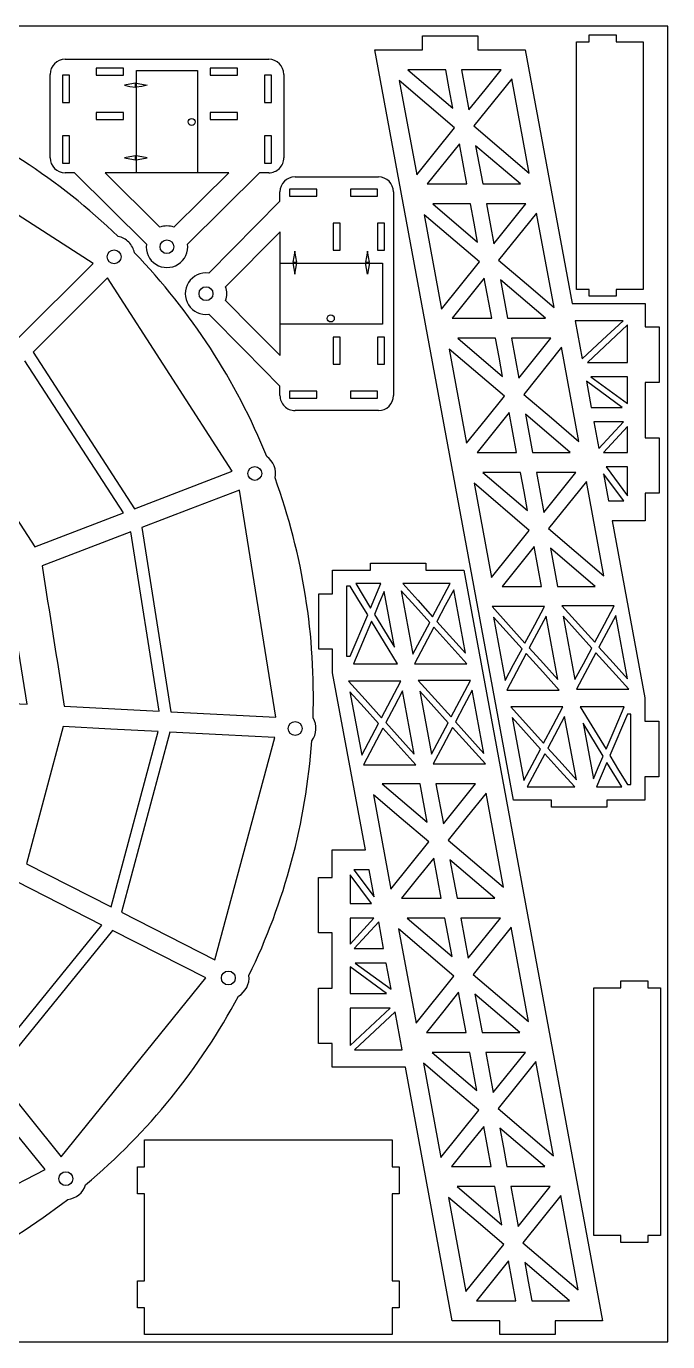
# Model space of a CAD drawing. Extents: x 0 to 1089, y 0 to 874.
# Drawn here: x 662 to 1089, y 0 to 874 of the extents above; entities that cross this region are included whole.
import ezdxf

# ---------------------------------------------------------------- set-up
doc = ezdxf.new("R2010")
doc.units = 0
doc.header["$MEASUREMENT"] = 0
doc.layers.add('DEFAULT', color=1, linetype='Continuous')

msp = doc.modelspace()

# ---------------------------------------------------------------- linework, layer by layer
at = {"color": 5}
msp.add_lwpolyline([(0, 0), (1088.57, 0), (1088.57, 873.92), (0, 873.92)], close=True, dxfattribs=at)
at = {"layer": 'DEFAULT'}
for p, q in [((925.61, 858.32), (925.61, 867.52)), ((925.61, 867.52), (962.4, 867.52)), ((962.4, 867.52), (962.4, 858.32)), ((1036.4, 863.64), (1036.4, 868.29)), ((1036.4, 868.29), (1054.44, 868.29)), ((1054.44, 868.29), (1054.44, 863.64)), ((986.16, 359.7), (894.06, 858.32)), ((894.06, 858.32), (925.61, 858.32)), ((962.4, 858.32), (993.95, 858.32)), ((993.95, 858.32), (1025.03, 689.79)), ((1028.01, 699.13), (1028.01, 863.64)), ((1028.01, 863.64), (1036.4, 863.64)), ((1054.44, 863.64), (1072.31, 863.64)), ((1072.31, 863.64), (1072.31, 699.13)), ((688.28, 851.99), (823.57, 851.99)), ((678.3, 786.6), (678.3, 842.01)), ((691.16, 841.46), (686.47, 841.46)), ((686.47, 841.46), (686.47, 823.41)), ((691.16, 823.41), (691.16, 841.46)), ((727, 846.08), (708.95, 846.08)), ((708.95, 846.08), (708.95, 841.38)), ((708.95, 841.38), (727, 841.38)), ((727, 841.38), (727, 846.08)), ((802.76, 846.08), (784.71, 846.08)), ((784.71, 846.08), (784.71, 841.38)), ((784.71, 841.38), (802.76, 841.38)), ((802.76, 841.38), (802.76, 846.08)), ((825.31, 841.46), (820.61, 841.46)), ((820.61, 841.46), (820.61, 823.41)), ((825.31, 823.41), (825.31, 841.46)), ((833.53, 842.01), (833.56, 786.61)), ((941.09, 845.03), (915.97, 845.03)), ((915.97, 845.03), (945.77, 819.63)), ((943.43, 832.33), (941.09, 845.03)), ((977.9, 845.03), (951.62, 845.03)), ((951.62, 845.03), (956.55, 818.45)), ((984.94, 839.01), (959.77, 807.69)), ((967.23, 831.74), (977.9, 845.03)), ((996.52, 776.37), (984.94, 839.01)), ((946.95, 806.51), (910.21, 837.83)), ((910.21, 837.83), (921.84, 775.19)), ((945.77, 819.63), (943.43, 832.33)), ((956.55, 818.45), (967.23, 831.74)), ((686.47, 823.41), (691.16, 823.41)), ((820.61, 823.41), (825.31, 823.41)), ((727, 816.65), (708.95, 816.65)), ((708.95, 816.65), (708.95, 811.95)), ((727, 811.95), (727, 816.65)), ((802.76, 816.65), (784.71, 816.65)), ((784.71, 816.65), (784.71, 811.95)), ((802.76, 811.95), (802.76, 816.65)), ((708.95, 811.95), (727, 811.95)), ((784.71, 811.95), (802.76, 811.95)), ((934.4, 790.85), (946.95, 806.51)), ((959.77, 807.69), (978.14, 792.03)), ((691.16, 801.08), (686.47, 801.08)), ((686.47, 801.08), (686.47, 783.03)), ((691.16, 783.03), (691.16, 801.08)), ((825.31, 801.08), (820.61, 801.08)), ((820.61, 801.08), (820.61, 783.03)), ((825.31, 783.03), (825.31, 801.08)), ((950.17, 795.75), (928.82, 769.17)), ((955.1, 769.17), (950.17, 795.75)), ((921.84, 775.19), (934.4, 790.85)), ((990.75, 769.17), (960.97, 794.56)), ((960.97, 794.56), (965.71, 769.17)), ((978.14, 792.03), (996.52, 776.37)), ((686.47, 783.03), (691.16, 783.03)), ((820.61, 783.03), (825.31, 783.03)), ((694.37, 776.62), (688.28, 776.62)), ((742.21, 729.28), (694.37, 776.62)), ((797.04, 776.64), (714.75, 776.64)), ((714.75, 776.64), (751.28, 740.49)), ((778.77, 758.56), (797.04, 776.64)), ((817.39, 776.62), (793.48, 752.95)), ((823.55, 776.62), (817.39, 776.62)), ((840.98, 773.87), (896.38, 773.87)), ((928.82, 769.17), (941.96, 769.17)), ((941.96, 769.17), (955.1, 769.17)), ((965.71, 769.17), (978.23, 769.17)), ((978.23, 769.17), (990.75, 769.17)), ((830.99, 757.79), (830.99, 763.88)), ((855.46, 765.7), (837.41, 765.7)), ((837.41, 765.7), (837.41, 761)), ((837.41, 761), (855.46, 761)), ((855.46, 761), (855.46, 765.7)), ((895.84, 765.7), (877.79, 765.7)), ((877.79, 765.7), (877.79, 761)), ((877.79, 761), (895.84, 761)), ((895.84, 761), (895.84, 765.7)), ((906.37, 763.88), (906.37, 628.59)), ((706.8, 716.42), (642.56, 757.78)), ((760.5, 740.48), (778.77, 758.56)), ((793.48, 752.95), (769.57, 729.29)), ((783.66, 709.96), (830.99, 757.79)), ((957.58, 755.88), (932.53, 755.88)), ((932.53, 755.88), (962.26, 730.48)), ((959.92, 743.18), (957.58, 755.88)), ((994.4, 755.88), (968.18, 755.88)), ((968.18, 755.88), (973.05, 729.3)), ((983.72, 742.59), (994.4, 755.88)), ((871.02, 743.21), (866.33, 743.21)), ((866.33, 743.21), (866.33, 725.16)), ((871.02, 725.16), (871.02, 743.21)), ((900.45, 743.21), (895.76, 743.21)), ((895.76, 743.21), (895.76, 725.16)), ((900.45, 725.16), (900.45, 743.21)), ((963.52, 717.35), (926.7, 748.68)), ((926.7, 748.68), (938.34, 686.03)), ((962.26, 730.48), (959.92, 743.18)), ((1001.44, 749.86), (976.26, 718.54)), ((1013.08, 687.21), (1001.44, 749.86)), ((831.02, 737.42), (794.86, 700.88)), ((831.02, 655.13), (831.02, 737.42)), ((973.05, 729.3), (983.72, 742.59)), ((866.33, 725.16), (871.02, 725.16)), ((895.76, 725.16), (900.45, 725.16)), ((950.93, 701.69), (963.52, 717.35)), ((976.26, 718.54), (994.67, 702.87)), ((657.26, 666.86), (706.8, 716.42)), ((716.43, 706.8), (666.92, 657.32)), ((757.82, 642.59), (716.43, 706.8)), ((938.34, 686.03), (950.93, 701.69)), ((966.74, 706.6), (945.38, 680.01)), ((971.67, 680.01), (966.74, 706.6)), ((1007.31, 680.01), (977.52, 705.42)), ((977.52, 705.42), (982.2, 680.01)), ((994.67, 702.87), (1013.08, 687.21)), ((794.86, 691.67), (812.94, 673.4)), ((1036.4, 699.13), (1028.01, 699.13)), ((1036.4, 694.53), (1036.4, 699.13)), ((1054.44, 694.53), (1036.4, 694.53)), ((1072.31, 699.13), (1054.44, 699.13)), ((1054.44, 699.13), (1054.44, 694.53)), ((807.33, 658.69), (783.66, 682.6)), ((1025.03, 689.79), (1073.68, 689.79)), ((1073.68, 689.79), (1073.68, 674.16)), ((812.94, 673.4), (831.02, 655.13)), ((945.38, 680.01), (958.53, 680.01)), ((958.53, 680.01), (971.67, 680.01)), ((982.2, 680.01), (994.75, 680.01)), ((994.75, 680.01), (1007.31, 680.01)), ((1058.89, 678.29), (1027.17, 678.29)), ((1027.17, 678.29), (1031.85, 653.02)), ((1061.87, 675.51), (1035.27, 650.65)), ((1045.37, 665.66), (1058.89, 678.29)), ((1061.87, 663.08), (1061.87, 675.51)), ((1073.68, 674.16), (1082.87, 674.16)), ((1082.87, 674.16), (1082.87, 637.36)), ((871.02, 667.45), (866.33, 667.45)), ((866.33, 667.45), (866.33, 649.4)), ((871.02, 649.4), (871.02, 667.45)), ((900.45, 667.45), (895.76, 667.45)), ((895.76, 667.45), (895.76, 649.4)), ((900.45, 649.4), (900.45, 667.45)), ((974.14, 666.73), (949.1, 666.73)), ((949.1, 666.73), (978.88, 641.33)), ((976.51, 654.03), (974.14, 666.73)), ((1011.03, 666.73), (984.75, 666.73)), ((984.75, 666.73), (989.68, 640.14)), ((1000.36, 653.43), (1011.03, 666.73)), ((1031.85, 653.02), (1045.37, 665.66)), ((666.92, 657.32), (734.28, 553.43)), ((830.99, 634.78), (807.33, 658.69)), ((980.08, 628.2), (943.33, 659.53)), ((943.33, 659.53), (954.91, 596.88)), ((1018, 660.71), (992.9, 629.38)), ((1029.64, 598.06), (1018, 660.71)), ((1061.87, 650.65), (1061.87, 663.08)), ((694.17, 601.2), (661.38, 651.78)), ((866.33, 649.4), (871.02, 649.4)), ((895.76, 649.4), (900.45, 649.4)), ((978.88, 641.33), (976.51, 654.03)), ((989.68, 640.14), (1000.36, 653.43)), ((1035.27, 650.65), (1061.87, 650.65)), ((799.22, 578.37), (757.82, 642.59)), ((1058.42, 620.76), (1034.62, 638.07)), ((1034.62, 638.07), (1037.83, 620.76)), ((1061.87, 640.97), (1037.54, 640.97)), ((1037.54, 640.97), (1061.87, 623.27)), ((1061.87, 632.12), (1061.87, 640.97)), ((830.99, 628.61), (830.99, 634.78)), ((855.46, 631.56), (837.41, 631.56)), ((837.41, 631.56), (837.41, 626.86)), ((855.46, 626.86), (855.46, 631.56)), ((895.84, 631.56), (877.79, 631.56)), ((877.79, 631.56), (877.79, 626.86)), ((895.84, 626.86), (895.84, 631.56)), ((992.9, 629.38), (1011.27, 613.72)), ((1061.87, 623.27), (1061.87, 632.12)), ((1082.87, 637.36), (1073.68, 637.36)), ((1073.68, 637.36), (1073.68, 600.57)), ((837.41, 626.86), (855.46, 626.86)), ((877.79, 626.86), (895.84, 626.86)), ((967.49, 612.54), (980.08, 628.2)), ((1037.83, 620.76), (1048.12, 620.76)), ((1048.12, 620.76), (1058.42, 620.76)), ((896.39, 618.63), (840.98, 618.61)), ((954.91, 596.88), (967.49, 612.54)), ((983.3, 617.45), (961.95, 590.86)), ((988.23, 590.86), (983.3, 617.45)), ((1023.88, 590.86), (994.08, 616.27)), ((994.08, 616.27), (998.76, 590.86)), ((1011.27, 613.72), (1029.64, 598.06)), ((616.72, 607.14), (668.1, 528.02)), ((1059.11, 611.07), (1039.6, 611.07)), ((1039.6, 611.07), (1042.81, 593.37)), ((1061.87, 608.08), (1046.02, 590.86)), ((1050.96, 602.22), (1059.11, 611.07)), ((1061.87, 590.86), (1061.87, 608.08)), ((726.97, 550.63), (694.17, 601.2)), ((1042.81, 593.37), (1050.96, 602.22)), ((1073.68, 600.57), (1082.87, 600.57)), ((1082.87, 600.57), (1082.87, 563.77)), ((961.95, 590.86), (975.09, 590.86)), ((975.09, 590.86), (988.23, 590.86)), ((998.76, 590.86), (1011.32, 590.86)), ((1011.32, 590.86), (1023.88, 590.86)), ((1046.02, 590.86), (1053.95, 590.86)), ((1053.95, 590.86), (1061.87, 590.86)), ((734.28, 553.43), (799.22, 578.37)), ((990.78, 577.57), (965.67, 577.57)), ((965.67, 577.57), (995.47, 552.17)), ((993.12, 564.87), (990.78, 577.57)), ((1027.6, 577.57), (1001.31, 577.57)), ((1001.31, 577.57), (1006.24, 550.99)), ((1016.92, 564.28), (1027.6, 577.57)), ((1061.87, 581.18), (1047.61, 581.18)), ((1047.61, 581.18), (1061.87, 562.06)), ((1061.87, 571.62), (1061.87, 581.18)), ((996.65, 539.05), (959.9, 570.37)), ((959.9, 570.37), (971.47, 507.73)), ((1034.64, 571.55), (1009.46, 540.23)), ((1046.21, 508.91), (1034.64, 571.55)), ((1059.34, 558.66), (1045.9, 576.67)), ((1045.9, 576.67), (1049.21, 558.66)), ((1061.87, 562.06), (1061.87, 571.62)), ((804.06, 565.73), (771.64, 553.28)), ((828.21, 414.84), (804.06, 565.73)), ((995.47, 552.17), (993.12, 564.87)), ((1006.24, 550.99), (1016.92, 564.28)), ((1082.87, 563.77), (1073.68, 563.77)), ((1073.68, 563.77), (1073.68, 545.37)), ((668.1, 528.02), (726.97, 550.63)), ((771.64, 553.28), (739.22, 540.83)), ((1049.21, 558.66), (1054.27, 558.66)), ((1054.27, 558.66), (1059.34, 558.66)), ((1073.68, 545.37), (1051.67, 545.37)), ((1051.67, 545.37), (1073.45, 427.85)), ((731.9, 538.02), (702.42, 526.7)), ((750.68, 418.9), (731.9, 538.02)), ((739.22, 540.83), (758.51, 418.49)), ((984.06, 523.39), (996.65, 539.05)), ((1009.46, 540.23), (1027.84, 524.57)), ((702.42, 526.7), (672.95, 515.39)), ((999.87, 528.29), (978.51, 501.71)), ((1004.8, 501.71), (999.87, 528.29)), ((1040.44, 501.71), (1010.65, 527.11)), ((1010.65, 527.11), (1015.33, 501.71)), ((1027.84, 524.57), (1046.21, 508.91)), ((891.13, 512.55), (891.13, 517.15)), ((891.13, 517.15), (927.93, 517.15)), ((927.93, 517.15), (927.93, 512.55)), ((971.47, 507.73), (984.06, 523.39)), ((865.93, 512.55), (891.13, 512.55)), ((865.93, 496.88), (865.93, 512.55)), ((927.93, 512.55), (953.22, 512.55)), ((953.22, 512.55), (1045.33, 13.94)), ((877.55, 501.99), (875.25, 501.99)), ((875.25, 501.99), (875.25, 455.4)), ((883.4, 492.44), (877.55, 501.99)), ((889.7, 503.63), (881.31, 503.63)), ((881.31, 503.63), (891.18, 487.42)), ((898.09, 503.63), (889.7, 503.63)), ((891.18, 487.42), (898.09, 503.63)), ((900.17, 498.41), (896.95, 490.82)), ((907.06, 461.35), (900.17, 498.41)), ((920.95, 488.39), (911.46, 498.92)), ((911.46, 498.92), (919.3, 456.87)), ((944.08, 503.63), (912.59, 503.63)), ((912.59, 503.63), (922.51, 492.65)), ((932.43, 481.68), (944.08, 503.63)), ((946.39, 499.5), (940.83, 489.01)), ((954.15, 457.47), (946.39, 499.5)), ((978.51, 501.71), (991.66, 501.71)), ((991.66, 501.71), (1004.8, 501.71)), ((1015.33, 501.71), (1027.88, 501.71)), ((1027.88, 501.71), (1040.44, 501.71)), ((856.73, 460.08), (856.73, 496.88)), ((856.73, 496.88), (865.93, 496.88)), ((889.26, 482.89), (883.4, 492.44)), ((896.95, 490.82), (893.74, 483.22)), ((922.51, 492.65), (932.43, 481.68)), ((877.55, 455.4), (889.26, 482.89)), ((893.74, 483.22), (907.06, 461.35)), ((930.44, 477.86), (920.95, 488.39)), ((940.83, 489.01), (935.26, 478.52)), ((1006.64, 488.42), (971.93, 488.42)), ((971.93, 488.42), (993.77, 464.17)), ((991.78, 460.35), (972.88, 481.4)), ((972.88, 481.4), (980.64, 439.37)), ((1007.74, 482), (996.6, 461.01)), ((1000.21, 476.29), (1006.64, 488.42)), ((1015.57, 439.95), (1007.74, 482)), ((1052.96, 488.91), (1018.24, 488.91)), ((1018.24, 488.91), (1040.08, 464.66)), ((1038.09, 460.84), (1019.15, 481.94)), ((1019.15, 481.94), (1026.97, 439.89)), ((1054.05, 482.49), (1042.91, 461.5)), ((1046.52, 476.78), (1052.96, 488.91)), ((1061.88, 440.44), (1054.05, 482.49)), ((891.75, 478.66), (885.75, 464.55)), ((909.03, 450.45), (891.75, 478.66)), ((919.3, 456.87), (930.44, 477.86)), ((933.26, 474.7), (926.83, 462.58)), ((955.11, 450.45), (933.26, 474.7)), ((935.26, 478.52), (954.15, 457.47)), ((993.77, 464.17), (1000.21, 476.29)), ((1040.08, 464.66), (1046.52, 476.78)), ((663.03, 423.5), (656.45, 465.02)), ((885.75, 464.55), (879.75, 450.45)), ((865.93, 460.08), (856.73, 460.08)), ((865.93, 444.41), (865.93, 460.08)), ((875.25, 455.4), (877.55, 455.4)), ((926.83, 462.58), (920.39, 450.45)), ((994.6, 457.19), (981.73, 432.94)), ((986.21, 449.86), (991.78, 460.35)), ((1005.56, 445.07), (994.6, 457.19)), ((996.6, 461.01), (1006.08, 450.48)), ((1040.91, 457.68), (1028.04, 433.43)), ((1032.53, 450.37), (1038.09, 460.84)), ((1051.88, 445.56), (1040.91, 457.68)), ((1042.91, 461.5), (1052.39, 450.97)), ((879.75, 450.45), (909.03, 450.45)), ((920.39, 450.45), (955.11, 450.45)), ((980.64, 439.37), (986.21, 449.86)), ((1006.08, 450.48), (1015.57, 439.95)), ((1026.97, 439.89), (1032.53, 450.37)), ((1052.39, 450.97), (1061.88, 440.44)), ((887.71, 326.88), (865.93, 444.41)), ((911.34, 438.82), (876.55, 438.82)), ((876.55, 438.82), (887.51, 426.7)), ((898.47, 414.57), (911.34, 438.82)), ((957.65, 439.31), (922.86, 439.31)), ((922.86, 439.31), (933.82, 427.19)), ((944.78, 415.06), (957.65, 439.31)), ((1016.53, 432.94), (1005.56, 445.07)), ((1062.84, 433.43), (1051.88, 445.56)), ((886.99, 421.28), (877.5, 431.81)), ((877.5, 431.81), (885.34, 389.76)), ((912.41, 432.36), (906.85, 421.89)), ((920.24, 390.31), (912.41, 432.36)), ((933.3, 421.77), (923.81, 432.3)), ((923.81, 432.3), (931.65, 390.25)), ((958.74, 432.89), (953.17, 422.4)), ((966.5, 390.85), (958.74, 432.89)), ((981.73, 432.94), (1016.53, 432.94)), ((1028.04, 433.43), (1062.84, 433.43)), ((602.27, 426.69), (663.03, 423.5)), ((687.71, 422.21), (750.68, 418.9)), ((896.48, 410.75), (886.99, 421.28)), ((887.51, 426.7), (898.47, 414.57)), ((906.85, 421.89), (901.29, 411.42)), ((942.79, 411.24), (933.3, 421.77)), ((933.82, 427.19), (944.78, 415.06)), ((953.17, 422.4), (947.61, 411.91)), ((1018.99, 421.8), (984.28, 421.8)), ((984.28, 421.8), (1006.12, 397.55)), ((1012.56, 409.68), (1018.99, 421.8)), ((1059.63, 421.8), (1030.35, 421.8)), ((1030.35, 421.8), (1047.64, 393.6)), ((1053.63, 407.7), (1059.63, 421.8)), ((1073.45, 427.85), (1073.45, 412.17)), ((758.51, 418.49), (828.21, 414.84)), ((885.34, 389.76), (896.48, 410.75)), ((901.29, 411.42), (920.24, 390.31)), ((931.65, 390.25), (942.79, 411.24)), ((947.61, 411.91), (966.5, 390.85)), ((1004.13, 393.73), (985.23, 414.79)), ((985.23, 414.79), (992.99, 372.75)), ((1020.08, 415.39), (1008.94, 394.4)), ((1027.92, 373.34), (1020.08, 415.39)), ((1045.64, 389.03), (1032.32, 410.91)), ((1032.32, 410.91), (1039.21, 373.85)), ((1061.84, 416.85), (1050.13, 389.36)), ((1064.14, 416.85), (1061.84, 416.85)), ((1064.14, 370.26), (1064.14, 416.85)), ((1073.45, 412.17), (1082.65, 412.17)), ((1082.65, 412.17), (1082.65, 375.38)), ((687, 408.69), (662.6, 317.55)), ((718.53, 407.04), (687, 408.69)), ((750.06, 405.38), (718.53, 407.04)), ((718.77, 288.93), (750.06, 405.38)), ((757.88, 404.97), (725.75, 285.38)), ((792.69, 403.15), (757.88, 404.97)), ((827.5, 401.32), (792.69, 403.15)), ((899.3, 407.6), (892.86, 395.47)), ((921.14, 383.35), (899.3, 407.6)), ((945.61, 408.09), (939.18, 395.96)), ((967.45, 383.84), (945.61, 408.09)), ((1006.12, 397.55), (1012.56, 409.68)), ((1047.64, 393.6), (1053.63, 407.7)), ((787.79, 253.77), (827.5, 401.32)), ((892.86, 395.47), (886.43, 383.35)), ((939.18, 395.96), (932.74, 383.84)), ((998.56, 383.24), (1004.13, 393.73)), ((1008.94, 394.4), (1018.43, 383.87)), ((1006.95, 390.58), (995.3, 368.63)), ((1016.87, 379.6), (1006.95, 390.58)), ((1048.2, 384.83), (1041.29, 368.63)), ((1042.43, 381.44), (1045.64, 389.03)), ((1058.07, 368.63), (1048.2, 384.83)), ((1050.13, 389.36), (1055.98, 379.81)), ((886.43, 383.35), (921.14, 383.35)), ((932.74, 383.84), (967.45, 383.84)), ((992.99, 372.75), (998.56, 383.24)), ((1026.8, 368.63), (1016.87, 379.6)), ((1018.43, 383.87), (1027.92, 373.34)), ((1039.21, 373.85), (1042.43, 381.44)), ((1055.98, 379.81), (1061.84, 370.26)), ((911.5, 370.55), (898.94, 370.55)), ((898.94, 370.55), (928.74, 345.14)), ((924.06, 370.55), (911.5, 370.55)), ((928.74, 345.14), (924.06, 370.55)), ((947.73, 370.55), (934.59, 370.55)), ((934.59, 370.55), (939.52, 343.96)), ((939.52, 343.96), (960.87, 370.55)), ((960.87, 370.55), (947.73, 370.55)), ((995.3, 368.63), (1026.8, 368.63)), ((1041.29, 368.63), (1049.68, 368.63)), ((1049.68, 368.63), (1058.07, 368.63)), ((1061.84, 370.26), (1064.14, 370.26)), ((1082.65, 375.38), (1073.45, 375.38)), ((1073.45, 375.38), (1073.45, 359.7)), ((911.54, 347.69), (893.17, 363.35)), ((893.17, 363.35), (904.74, 300.7)), ((967.91, 364.53), (955.32, 348.87)), ((979.49, 301.88), (967.91, 364.53)), ((1011.46, 359.7), (986.16, 359.7)), ((1011.46, 355.1), (1011.46, 359.7)), ((1073.45, 359.7), (1048.25, 359.7)), ((1048.25, 359.7), (1048.25, 355.1)), ((1048.25, 355.1), (1011.46, 355.1)), ((929.92, 332.03), (911.55, 347.69)), ((955.32, 348.87), (942.74, 333.21)), ((942.74, 333.21), (979.49, 301.88)), ((865.71, 308.48), (865.71, 326.88)), ((865.71, 326.88), (887.71, 326.88)), ((904.74, 300.7), (929.92, 332.03)), ((662.6, 317.55), (718.77, 288.93)), ((933.14, 321.27), (922.46, 307.98)), ((938.07, 294.68), (933.14, 321.27)), ((973.71, 294.68), (943.92, 320.09)), ((943.92, 320.09), (946.26, 307.39)), ((856.51, 271.69), (856.51, 308.48)), ((856.51, 308.48), (865.71, 308.48)), ((891.78, 291.08), (877.51, 310.2)), ((877.51, 310.2), (877.51, 300.64)), ((885.11, 313.59), (880.05, 313.59)), ((880.05, 313.59), (893.48, 295.59)), ((890.18, 313.59), (885.11, 313.59)), ((893.48, 295.59), (890.18, 313.59)), ((922.46, 307.98), (911.79, 294.68)), ((946.26, 307.39), (948.6, 294.68)), ((684.58, 291.16), (656.45, 305.49)), ((877.51, 300.64), (877.51, 291.08)), ((712.7, 276.83), (684.58, 291.16)), ((877.51, 291.08), (891.78, 291.08)), ((911.79, 294.68), (938.07, 294.68)), ((948.6, 294.68), (973.71, 294.68)), ((725.75, 285.38), (787.79, 253.77)), ((885.44, 281.4), (877.51, 281.4)), ((877.51, 281.4), (877.51, 264.18)), ((877.51, 264.18), (893.36, 281.4)), ((893.36, 281.4), (885.44, 281.4)), ((928.06, 281.39), (915.51, 281.39)), ((915.51, 281.39), (945.3, 255.99)), ((940.62, 281.39), (928.06, 281.39)), ((945.3, 255.99), (940.62, 281.39)), ((964.29, 281.39), (951.15, 281.39)), ((951.15, 281.39), (956.08, 254.81)), ((956.08, 254.81), (977.44, 281.39)), ((977.44, 281.39), (964.29, 281.39)), ((636.75, 183.18), (712.7, 276.83)), ((719.68, 273.28), (641.68, 177.09)), ((750.66, 257.49), (719.68, 273.28)), ((865.71, 271.69), (856.51, 271.69)), ((865.71, 234.89), (865.71, 271.69)), ((896.58, 278.89), (888.43, 270.04)), ((899.79, 261.18), (896.58, 278.89)), ((928.11, 258.53), (909.74, 274.19)), ((909.74, 274.19), (921.38, 211.55)), ((984.48, 275.38), (971.89, 259.71)), ((996.05, 212.73), (984.48, 275.38)), ((888.43, 270.04), (880.27, 261.18)), ((781.64, 241.71), (750.66, 257.49)), ((880.27, 261.18), (899.79, 261.18)), ((946.49, 242.87), (928.11, 258.53)), ((971.89, 259.71), (959.3, 244.05)), ((901.84, 231.28), (877.51, 248.99)), ((877.51, 248.99), (877.51, 240.13)), ((891.26, 251.5), (880.97, 251.5)), ((880.97, 251.5), (904.76, 234.19)), ((901.55, 251.5), (891.26, 251.5)), ((904.76, 234.19), (901.55, 251.5)), ((685.59, 122.86), (781.64, 241.71)), ((877.51, 240.13), (877.51, 231.28)), ((921.38, 211.55), (946.49, 242.87)), ((959.3, 244.05), (996.05, 212.73)), ((1057.38, 235.09), (1057.38, 239.69)), ((1057.38, 239.69), (1075.42, 239.69)), ((1075.42, 239.69), (1075.42, 235.09)), ((856.51, 198.09), (856.51, 234.89)), ((856.51, 234.89), (865.71, 234.89)), ((877.51, 231.28), (901.84, 231.28)), ((949.7, 232.12), (939.03, 218.82)), ((954.64, 205.53), (949.7, 232.12)), ((990.28, 205.53), (960.5, 230.92)), ((960.5, 230.92), (962.87, 218.23)), ((1039.51, 70.58), (1039.51, 235.09)), ((1039.51, 235.09), (1057.38, 235.09)), ((1075.42, 235.09), (1083.81, 235.09)), ((1083.81, 235.09), (1083.81, 70.58)), ((877.51, 196.75), (904.12, 221.6)), ((904.12, 221.6), (877.51, 221.6)), ((877.51, 221.6), (877.51, 209.17)), ((907.53, 219.23), (894.01, 206.6)), ((912.21, 193.97), (907.53, 219.23)), ((939.03, 218.82), (928.35, 205.53)), ((962.87, 218.23), (965.24, 205.53)), ((877.51, 209.17), (877.51, 196.75)), ((894.01, 206.6), (880.49, 193.97)), ((928.35, 205.53), (954.64, 205.53)), ((965.24, 205.53), (990.28, 205.53)), ((865.71, 198.09), (856.51, 198.09)), ((865.71, 182.47), (865.71, 198.09)), ((880.49, 193.97), (912.21, 193.97)), ((944.71, 169.38), (926.3, 185.04)), ((926.3, 185.04), (937.94, 122.39)), ((944.63, 192.24), (932.07, 192.24)), ((932.07, 192.24), (961.87, 166.84)), ((957.19, 192.24), (944.63, 192.24)), ((961.87, 166.84), (957.19, 192.24)), ((980.86, 192.24), (967.72, 192.24)), ((967.72, 192.24), (972.65, 165.66)), ((972.65, 165.66), (994, 192.24)), ((994, 192.24), (980.86, 192.24)), ((1001.04, 186.23), (988.46, 170.56)), ((1012.69, 123.58), (1001.04, 186.23)), ((641.68, 177.09), (685.59, 122.86)), ((914.35, 182.47), (865.71, 182.47)), ((945.43, 13.94), (914.35, 182.47)), ((963.12, 153.72), (944.71, 169.38)), ((988.46, 170.56), (975.87, 154.9)), ((937.94, 122.39), (963.12, 153.72)), ((975.87, 154.9), (1012.69, 123.58)), ((675.05, 114.3), (653.12, 141.4)), ((966.33, 142.95), (955.66, 129.66)), ((971.2, 116.38), (966.33, 142.95)), ((1006.85, 116.38), (977.12, 141.77)), ((977.12, 141.77), (979.46, 129.07)), ((740.99, 116.21), (740.99, 134.09)), ((740.99, 134.09), (905.56, 134.09)), ((905.56, 134.09), (905.56, 116.21)), ((955.66, 129.66), (944.99, 116.38)), ((979.46, 129.07), (981.8, 116.38)), ((539.03, 44.67), (675.05, 114.3)), ((736.39, 98.34), (736.39, 116.21)), ((736.39, 116.21), (740.99, 116.21)), ((905.56, 116.21), (910.16, 116.21)), ((910.16, 116.21), (910.16, 98.34)), ((944.99, 116.38), (971.2, 116.38)), ((981.8, 116.38), (1006.85, 116.38)), ((740.99, 98.34), (736.39, 98.34)), ((740.99, 40.49), (740.99, 98.34)), ((910.16, 98.34), (905.56, 98.34)), ((905.56, 98.34), (905.56, 40.49)), ((961.16, 103.09), (948.64, 103.09)), ((948.64, 103.09), (978.42, 77.7)), ((973.68, 103.09), (961.16, 103.09)), ((978.42, 77.7), (973.68, 103.09)), ((997.42, 103.09), (984.28, 103.09)), ((984.28, 103.09), (989.21, 76.5)), ((989.21, 76.5), (1010.57, 103.09)), ((1010.57, 103.09), (997.42, 103.09)), ((1017.54, 97.07), (1004.98, 81.41)), ((1029.18, 34.43), (1017.54, 97.07)), ((961.24, 80.23), (942.86, 95.89)), ((942.86, 95.89), (954.44, 33.24)), ((979.62, 64.57), (961.24, 80.23)), ((1004.98, 81.41), (992.43, 65.75)), ((1057.38, 70.58), (1039.51, 70.58)), ((1057.38, 65.93), (1057.38, 70.58)), ((1083.81, 70.58), (1075.42, 70.58)), ((1075.42, 70.58), (1075.42, 65.93)), ((954.44, 33.24), (979.62, 64.57)), ((992.43, 65.75), (1029.18, 34.43)), ((1075.42, 65.93), (1057.38, 65.93)), ((982.83, 53.81), (972.16, 40.52)), ((987.77, 27.22), (982.83, 53.81)), ((1023.41, 27.22), (993.61, 52.63)), ((993.61, 52.63), (995.95, 39.93)), ((736.39, 22.47), (736.39, 40.49)), ((736.39, 40.49), (740.99, 40.49)), ((905.56, 40.49), (910.16, 40.49)), ((910.16, 40.49), (910.16, 22.47)), ((972.16, 40.52), (961.48, 27.22)), ((995.95, 39.93), (998.3, 27.22)), ((961.48, 27.22), (987.77, 27.22)), ((998.3, 27.22), (1023.41, 27.22)), ((740.99, 22.47), (736.39, 22.47)), ((740.99, 4.74), (740.99, 22.47)), ((910.16, 22.47), (905.56, 22.47)), ((905.56, 22.47), (905.56, 4.74)), ((976.98, 13.94), (945.43, 13.94)), ((976.98, 4.74), (976.98, 13.94)), ((1045.33, 13.94), (1013.78, 13.94)), ((1013.78, 13.94), (1013.78, 4.74)), ((905.56, 4.74), (740.99, 4.74)), ((1013.78, 4.74), (976.98, 4.74))]:
    msp.add_line(p, q, dxfattribs=at)
at = {"layer": 'DEFAULT', "color": 5}
for p, q in [((735.67, 776.64), (735.67, 844.65)), ((735.67, 844.65), (776.1, 844.65)), ((776.1, 844.65), (776.1, 776.64)), ((731.32, 835.38), (727.59, 834.71)), ((727.59, 834.71), (731.32, 834.04)), ((735.05, 836.04), (731.32, 835.38)), ((731.32, 834.04), (735.05, 833.38)), ((735.05, 835.59), (735.05, 836.04)), ((735.38, 835.48), (735.05, 835.59)), ((735.05, 835.48), (735.38, 835.59)), ((735.05, 833.38), (735.05, 835.48)), ((735.05, 833.38), (735.05, 833.38)), ((735.38, 835.59), (735.38, 836.04)), ((735.38, 836.04), (739.11, 835.38)), ((735.38, 833.38), (735.38, 835.48)), ((739.11, 834.04), (735.38, 833.38)), ((735.38, 833.38), (735.38, 833.38)), ((739.11, 835.38), (742.84, 834.71)), ((742.84, 834.71), (739.11, 834.04)), ((731.32, 787.22), (727.59, 786.56)), ((727.59, 786.56), (731.32, 785.89)), ((735.05, 787.89), (731.32, 787.22)), ((735.05, 787.22), (735.05, 787.89)), ((735.38, 787.33), (735.05, 787.22)), ((735.05, 787.11), (735.38, 787.22)), ((735.05, 785.23), (735.05, 787.11)), ((739.11, 787.22), (735.38, 787.89)), ((735.38, 787.89), (735.38, 787.33)), ((735.38, 787.22), (735.38, 785.23)), ((742.84, 786.56), (739.11, 787.22)), ((739.11, 785.89), (742.84, 786.56)), ((731.32, 785.89), (735.05, 785.23)), ((735.05, 785.23), (735.05, 785.23)), ((735.38, 785.23), (739.11, 785.89)), ((735.38, 785.23), (735.38, 785.23)), ((840.27, 720.84), (839.6, 717.12)), ((839.6, 717.12), (839.6, 717.12)), ((839.6, 717.12), (841.49, 717.12)), ((841.6, 716.79), (839.6, 716.79)), ((839.6, 716.79), (839.6, 716.79)), ((839.6, 716.79), (840.27, 713.06)), ((840.93, 724.57), (840.27, 720.84)), ((841.6, 720.84), (840.93, 724.57)), ((841.49, 717.12), (841.6, 716.79)), ((842.26, 717.12), (841.6, 720.84)), ((841.71, 716.79), (841.6, 717.12)), ((841.6, 717.12), (842.26, 717.12)), ((841.6, 713.06), (842.26, 716.79)), ((842.26, 716.79), (841.71, 716.79)), ((888.42, 720.84), (887.75, 717.12)), ((887.75, 717.12), (887.75, 717.12)), ((887.75, 717.12), (889.86, 717.12)), ((888.42, 713.06), (887.75, 716.79)), ((887.75, 716.79), (887.75, 716.79)), ((887.75, 716.79), (889.86, 716.79)), ((889.08, 724.57), (888.42, 720.84)), ((889.75, 720.84), (889.08, 724.57)), ((890.42, 717.12), (889.75, 720.84)), ((890.42, 716.79), (889.75, 713.06)), ((889.86, 716.79), (889.96, 717.12)), ((889.86, 717.12), (889.96, 716.79)), ((889.96, 717.12), (890.42, 717.12)), ((889.96, 716.79), (890.42, 716.79)), ((831.02, 716.49), (899.02, 716.49)), ((840.27, 713.06), (840.93, 709.33)), ((840.93, 709.33), (841.6, 713.06)), ((889.08, 709.33), (888.42, 713.06)), ((889.75, 713.06), (889.08, 709.33)), ((899.02, 716.49), (899.02, 676.06)), ((899.02, 676.06), (831.02, 676.06))]:
    msp.add_line(p, q, dxfattribs=at)
for centre in [(772.33, 810.38), (864.75, 679.83)]:
    msp.add_circle(centre, 2.34, dxfattribs=at)
at = {"layer": 'DEFAULT'}
for centre in [(720.77, 720.77), (755.89, 727.48), (781.85, 696.28), (814.23, 576.87), (841.07, 407.39), (796.66, 241.65), (688.68, 108.3)]:
    msp.add_circle(centre, 4.6, dxfattribs=at)
for centre, radius, start, end in [((688.28, 842.01), 9.98, 90, 180), ((823.55, 842.01), 9.98, 0.02471, 89.86519), ((428.99, 428.99), 424.19, 46.03504, 67.965), ((688.28, 786.6), 9.98, 180, 270), ((823.57, 786.6), 9.98, 269.86734, 0.02471), ((840.98, 763.88), 9.98, 90, 180), ((896.38, 763.88), 9.98, 0, 90), ((720.77, 720.77), 13.8, 45, 78.73091), ((755.89, 727.48), 13.8, 70.4754, 109.48657), ((720.77, 720.77), 13.8, 11.26909, 45), ((755.89, 727.48), 13.8, 172.48506, 7.52354), ((428.99, 428.99), 424.19, 22.03505, 43.96501), ((781.85, 696.28), 13.8, 82.48503, 277.52354), ((781.85, 696.28), 13.8, 340.4754, 19.48657), ((840.98, 628.59), 9.98, 179.86761, 270.02471), ((896.38, 628.61), 9.98, 270.02471, 359.86492), ((814.23, 576.87), 13.8, 347.2691, 54.73137), ((428.99, 428.99), 424.19, 358.03504, 19.96501), ((39478.41, 6617.31), 39282.27, 188.936235, 189.073843), ((841.07, 407.39), 13.8, 323.26897, 30.73086), ((428.99, 428.99), 424.19, 334.03505, 355.96501), ((796.66, 241.65), 13.8, 299.26861, 6.73121), ((428.99, 428.99), 424.19, 310.03504, 331.965), ((688.68, 108.3), 13.8, 275.26912, 342.73116), ((428.99, 428.99), 424.19, 286.03505, 307.965)]:
    msp.add_arc(centre, radius, start, end, dxfattribs=at)

doc.saveas('drawing.dxf')
